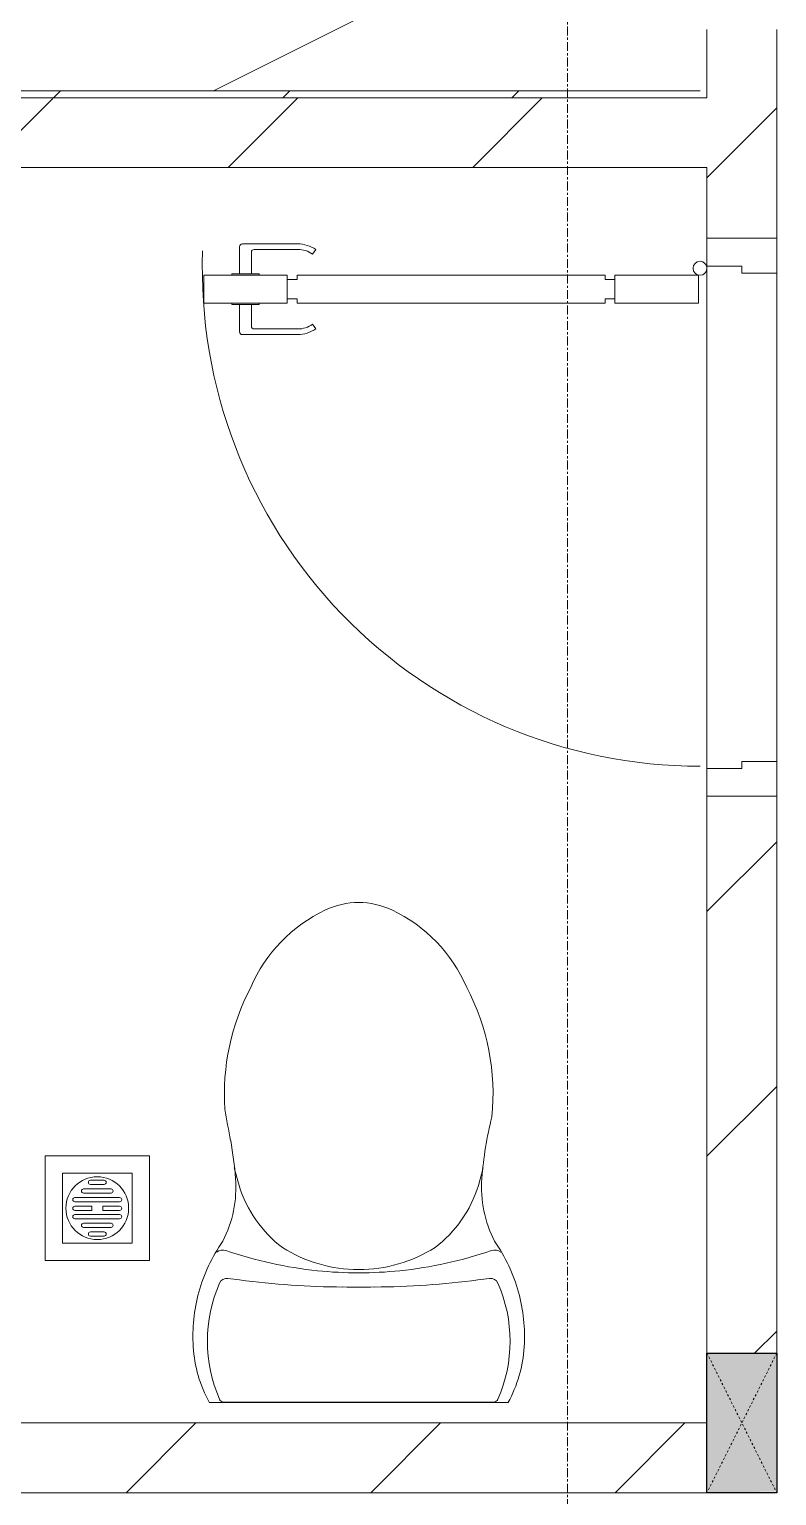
# Model space of a CAD drawing. Header units: millimetres. Extents: x 5121 to 246734, y -48180 to 129206.
# Drawn here: x 48080 to 49153, y 56633 to 58735 of the extents above; entities that cross this region are included whole.
import ezdxf

# ---------------------------------------------------------------- set-up
doc = ezdxf.new("R2010")
doc.units = ezdxf.units.MM
doc.linetypes.add('Dash', pattern=[6, 3, -3])
doc.linetypes.add('Grid Line', pattern=[22.225, 12.7, -3.175, 3.175, -3.175])
for name, color, linetype, lineweight in [('0-1', 7, 'Continuous', 5), ('A-DETL-GENF-1', 50, 'Continuous', 9), ('A-DOOR-1', 253, 'Continuous', 9), ('A-DOOR-2', 50, 'Continuous', 9), ('A-FLOR-1', 50, 'Continuous', 9), ('A-FLOR-PATT-1', 9, 'Continuous', 9), ('A-WALL-1', 250, 'Continuous', 18), ('A-WALL-2', 50, 'Continuous', 9), ('A-WALL-PATT-1', 9, 'Continuous', 9), ('A-WALL-PATT-2', 50, 'Continuous', 9), ('M-EQPM-1', 253, 'Continuous', 9), ('P-SANR-FIXT-1', 253, 'Continuous', 9), ('S-COLS-2', 10, 'Continuous', 25), ('S-COLS-3', 50, 'Continuous', 9), ('S-COLS-4', 253, 'Continuous', 9), ('S-COLS-HDLN-1', 50, 'Dash', 9), ('S-GRID-1', 1, 'Grid Line', 9)]:
    doc.layers.add(name, color=color, linetype=linetype, lineweight=lineweight)
pattern_1 = [(45, (0, 0), (-175.3625, 175.3625), [])]

# ---------------------------------------------------------------- blocks, each defined once
blk = doc.blocks.new('DOOR_CW_01 CANH MO-PANEL KINH - DIG_02-800x2200-CỬA NHÔM KÍNH-401063-TKCS_MB TỔNG THỂ TẦNG 1')
at = {"layer": 'A-DETL-GENF-1'}
for p, q in [((-347, -182), (-347, -62)), ((-347, -62), (-307, -62)), ((-307, -62), (-307, -182)), ((-307, -182), (-347, -182)), ((-341, -196), (-341, -182)), ((-341, -182), (-313, -182)), ((-313, -182), (-313, -196)), ((-347, -196), (-341, -196)), ((-347, -638), (-347, -196)), ((-307, -196), (-313, -196)), ((-307, -196), (-307, -638)), ((-383.9, -611.2), (-377.3, -615.8)), ((-270.1, -611.2), (-276.7, -615.8)), ((-392, -637), (-392, -716.5)), ((-384, -699.5), (-384, -637)), ((-347, -638), (-341, -638)), ((-341, -652), (-341, -638)), ((-307, -638), (-313, -638)), ((-313, -638), (-313, -652)), ((-270, -699.5), (-270, -637)), ((-262, -637), (-262, -716.5)), ((-307, -652), (-347, -652)), ((-347, -652), (-347, -772)), ((-313, -652), (-341, -652)), ((-307, -772), (-307, -652)), ((-349, -692.2), (-349, -731.8)), ((-347, -692.2), (-349, -692.2)), ((-347, -692.2), (-347, -731.8)), ((-307, -692.2), (-307, -731.8)), ((-307, -692.2), (-305, -692.2)), ((-305, -692.2), (-305, -731.8)), ((-349, -703.5), (-380, -703.5)), ((-305, -703.5), (-274, -703.5)), ((-349, -720.5), (-388, -720.5)), ((-349, -731.8), (-347, -731.8)), ((-305, -731.8), (-307, -731.8)), ((-305, -720.5), (-266, -720.5)), ((-347, -772), (-307, -772))]:
    blk.add_line(p, q, dxfattribs=at)
blk.add_circle((-357, -60), 10, dxfattribs=at)
for centre, radius, start, end in [((-357, -60), 714, 268, 0), ((-347, -637), 45, 145, 180), ((-347, -637), 37, 145, 180), ((-307, -637), 37, 0, 35), ((-307, -637), 45, 360, 35), ((-380, -699.5), 4, 180, 270), ((-274, -699.5), 4, 270, 0), ((-388, -716.5), 4, 180, 270), ((-266, -716.5), 4, 270, 0)]:
    blk.add_arc(centre, radius, start, end, dxfattribs=at)
at = {"layer": 'A-DOOR-2'}
for p, q in [((-400, -50), (-400, 50)), ((-400, 50), (-350, 50)), ((-350, 50), (-350, 0)), ((350, 0), (350, 50)), ((350, 50), (400, 50)), ((400, 50), (400, -50)), ((-360, 0), (-360, -50)), ((-350, 0), (-360, 0)), ((360, 0), (350, 0)), ((360, -50), (360, 0)), ((-360, -50), (-400, -50)), ((-357, -50), (-332, -50)), ((400, -50), (360, -50))]:
    blk.add_line(p, q, dxfattribs=at)
blk = doc.blocks.new('TOILET - TOILET-348229-TKCS_MB TỔNG THỂ TẦNG 1')
at = {"layer": 'P-SANR-FIXT-1'}
for p, q in [((214.2, -19.1), (-214.2, -19.1)), ((194, -19.9), (-194, -19.9)), ((-171.7, -330.3), (-178.6, -355.5)), ((171.7, -330.3), (178.6, -355.5))]:
    blk.add_line(p, q, dxfattribs=at)
for centre, radius, start, end in [((-46.1, -111.1), 191.6, 151.2809, 176.4513), ((-193.7, -26.4), 6.48, 92.3168, 156.2862), ((193.7, -26.4), 6.48, 23.7138, 87.6832), ((46.1, -111.1), 191.6, 3.5487, 28.7191), ((-9.8, -107.2), 207.3, 156.2862, 203.7138), ((9.8, -107.2), 207.3, 336.2862, 23.7138), ((1.9, -114.1), 239.7, 176.4513, 195.2961), ((-1.9, -114.1), 239.7, 344.7039, 3.5487), ((-4, -115.7), 233.6, 195.2961, 215.2147), ((-14.3, -1400.4), 1215.6, 90.3974, 97.407), ((0, -3462.8), 3278, 89.6026, 90.3974), ((14.3, -1400.4), 1215.6, 82.593, 89.6026), ((4, -115.7), 233.6, 324.7853, 344.7039), ((-189.1, -185.5), 11.7, 205.4105, 277.5788), ((0.6, -792.1), 586.9, 95.8322, 108.9927), ((178.9, -2951.3), 2778.4, 97.2351, 97.5788), ((0, -416), 206.1, 90, 122.0732), ((0, -786.7), 581.5, 84.1678, 95.8322), ((0, -416), 206.1, 57.9268, 90), ((-0.6, -792.1), 586.9, 71.0073, 84.1678), ((-178.9, -2951.3), 2778.4, 82.4212, 82.7649), ((189.1, -185.5), 11.7, 262.4212, 334.5895), ((-195, -224.1), 13.8, 230.6724, 288.9927), ((-343.5, -327.4), 167.3, 355.4559, 27.38), ((-0.4, -384), 179.5, 127.4036, 162.5964), ((0.4, -384), 179.5, 17.4036, 52.5964), ((343.5, -327.4), 167.3, 152.62, 184.5441), ((195, -224.1), 13.8, 251.0073, 309.3276), ((-719.2, -297.5), 544.3, 346.0536, 355.4559), ((719.2, -297.5), 544.3, 184.5441, 190.2879), ((-1948.3, -805.1), 2171.2, 9.681, 10.8949), ((137.1, -461.2), 329.8, 174.3487, 207.6878), ((-137.1, -461.2), 329.8, 332.3122, 3.6835), ((45.1, -528.6), 217.6, 203.2216, 244.7718), ((-45.1, -528.6), 217.6, 295.2282, 336.7784), ((0, -624.4), 111.7, 244.7718, 295.2282)]:
    blk.add_arc(centre, radius, start, end, dxfattribs=at)
blk = doc.blocks.new('THU NUOC - THU NUOC-V72-TKCS_MB TỔNG THỂ TẦNG 1')
at = {"layer": 'M-EQPM-1'}
for p, q in [((-66.3, 70.6), (-66.3, -79.4)), ((83.7, 70.6), (-66.3, 70.6)), ((83.7, -79.4), (83.7, 70.6)), ((58.7, 45.6), (-41.3, 45.6)), ((-41.3, 45.6), (-41.3, -54.4)), ((58.7, -54.4), (58.7, 45.6)), ((-11, 23.3), (28.5, 23.3)), ((-1.1, 35.6), (18.5, 35.6)), ((18.5, 29.6), (-1.1, 29.6)), ((-23.3, 10.8), (40.9, 10.8)), ((40.9, 4.8), (-23.3, 4.8)), ((28.5, 17.3), (-11, 17.3)), ((-23.3, -1.2), (0.7, -1.2)), ((0.7, -7.2), (-23.3, -7.2)), ((-23.3, -13.6), (40.9, -13.6)), ((40.9, -19.6), (-23.3, -19.6)), ((0.7, -1.2), (0.7, -7.2)), ((16.7, -1.2), (40.9, -1.2)), ((16.7, -7.2), (16.7, -1.2)), ((40.9, -7.2), (16.7, -7.2)), ((-11, -26.1), (28.5, -26.1)), ((28.5, -32.1), (-11, -32.1)), ((-1.1, -38.5), (18.5, -38.5)), ((-41.3, -54.4), (58.7, -54.4)), ((18.5, -44.5), (-1.1, -44.5)), ((-66.3, -79.4), (83.7, -79.4))]:
    blk.add_line(p, q, dxfattribs=at)
for centre, radius, start, end in [((8.7, -4.4), 45, 0, 180), ((8.7, -4.4), 45, 0, 180), ((-11, 20.3), 3, 90, 270), ((-1.1, 32.6), 3, 90, 270), ((18.5, 32.6), 3, 270, 90), ((28.5, 20.3), 3, 270, 90), ((-23.3, 7.8), 3, 90, 270), ((40.9, 7.8), 3, 270, 90), ((8.7, -4.4), 45, 180, 360), ((8.7, -4.4), 45, 180, 360), ((-23.3, -4.2), 3, 90, 270), ((-23.3, -16.6), 3, 90, 270), ((40.9, -4.2), 3, 270, 90), ((40.9, -16.6), 3, 270, 90), ((-11, -29.1), 3, 90, 270), ((-1.1, -41.5), 3, 90, 270), ((18.5, -41.5), 3, 270, 90), ((28.5, -29.1), 3, 270, 90)]:
    blk.add_arc(centre, radius, start, end, dxfattribs=at)
blk = doc.blocks.new('G1_SOF - BO TRU - 100x200-V75-TKCS_MB TỔNG THỂ TẦNG 1')
at = {"layer": 'S-COLS-3'}
blk.add_hatch(color=256, dxfattribs=at).paths.add_polyline_path([(-50, 0), (-49.6, -100), (50, -100), (50, 100), (-50, 98.4), (-50, 47)])
at = {"layer": 'S-COLS-2'}
for p, q in [((-50, 100), (50, 100)), ((-50, -100), (-50, 100)), ((50, 100), (50, -100)), ((50, -100), (-50, -100))]:
    blk.add_line(p, q, dxfattribs=at)
at = {"layer": 'S-COLS-HDLN-1'}
for p, q in [((50, -100), (-50, 100)), ((-50, -100), (50, 100))]:
    blk.add_line(p, q, dxfattribs=at)
blk = doc.blocks.new('NCV_TKTC_TANG 1_rvt-1-TKCS_MB TỔNG THỂ TẦNG 1')
at = {"layer": 'A-FLOR-PATT-1'}
h = blk.add_hatch(dxfattribs=at)
h.set_pattern_fill('FP_5', color=256, style=0, pattern_type=2)
h.set_pattern_definition([(0, (0, 0), (2519.68, 629.92), [103.937, -1785.823, 103.937, -1785.823, -10078.72]), (0, (0, 0), (2519.68, 629.92), [-3779.52, 103.937, -3675.583, 103.937, -1785.823, -4409.44]), (0, (0, 0), (2519.68, 629.92), [-9448.8, 103.937, -1155.903, 103.937, -3045.663]), (120, (944.9, 314.96), (-1805.3667, 1867.147), [103.937, -1785.823, 103.937, -11864.543]), (120, (944.9, 314.96), (-1805.3667, 1867.147), [-1993.697, -1785.823, 103.937, -3675.583, -6299.2]), (120, (944.9, 314.96), (-1805.3667, 1867.147), [-7559.04, 103.937, -1785.823, 103.937, -4305.503]), (120, (944.9, 314.96), (-1805.3667, 1867.147), [-9552.737, -1155.903, 103.937, -3045.663]), (240, (1259.84, 1574.8), (-714.3133, -2497.067), [103.937, -1785.823, 103.937, -11864.543]), (240, (1259.84, 1574.8), (-714.3133, -2497.067), [-1993.697, -1785.823, 103.937, -3675.583, -6299.2]), (240, (1259.84, 1574.8), (-714.3133, -2497.067), [-7559.04, 103.937, -1785.823, 103.937, -4305.503]), (240, (1259.84, 1574.8), (-714.3133, -2497.067), [-9552.737, -1155.903, 103.937, -3045.663])])
h.paths.add_polyline_path([(44752.6, 58636.9), (45552.6, 58636.9), (45552.6, 58646.9), (49052.6, 58646.9), (49052.6, 61626.9), (48312.4, 61626.9), (48312.4, 61176.6), (47862.4, 61176.6), (47860.7, 59675.3), (47854.6, 59649.6), (47847.5, 59632.5), (47829.8, 59609.5), (47806.8, 59591.8), (47780, 59580.7), (47751.3, 59576.9), (46323.8, 59576.9), (46295.1, 59580.7), (46268.3, 59591.8), (46245.3, 59609.5), (46227.6, 59632.5), (46216.5, 59659.3), (46212.7, 59688), (46212.7, 61176.6), (45762.7, 61176.6), (45762.6, 61501.9), (45212.6, 61501.9), (45212.6, 60051.9), (44662.6, 60051.9), (44662.6, 58646.9), (44752.6, 58646.9)])
h = blk.add_hatch(dxfattribs=at)
h.set_pattern_fill('FP_4', color=256, style=0, pattern_type=2)
h.set_pattern_definition([(216.87, (516.46, 1291.15), (3873.4454, 2582.3069), [645.575, -5810.175]), (206.565, (1291.15, 903.8), (-1291.1515, -1291.1492), [1443.55, -1443.55]), (198.435, (1291.15, 258.23), (-2582.2983, -1291.1527), [816.596, -3266.38])])
h.paths.add_polyline_path([(44752.6, 58636.9), (45552.6, 58636.9), (45552.6, 58646.9), (49052.6, 58646.9), (49052.6, 61626.9), (48312.4, 61626.9), (48312.4, 61176.6), (47862.4, 61176.6), (47860.7, 59675.3), (47854.6, 59649.6), (47847.5, 59632.5), (47829.8, 59609.5), (47806.8, 59591.8), (47780, 59580.7), (47751.3, 59576.9), (46323.8, 59576.9), (46295.1, 59580.7), (46268.3, 59591.8), (46245.3, 59609.5), (46227.6, 59632.5), (46216.5, 59659.3), (46212.7, 59688), (46212.7, 61176.6), (45762.7, 61176.6), (45762.6, 61501.9), (45212.6, 61501.9), (45212.6, 60051.9), (44662.6, 60051.9), (44662.6, 58646.9), (44752.6, 58646.9)])
at = {"layer": 'A-WALL-PATT-1'}
h = blk.add_hatch(dxfattribs=at)
h.set_pattern_fill('FP_2', color=256, style=0, pattern_type=2)
h.set_pattern_definition(pattern_1)
h.paths.add_polyline_path([(49063.7, 56836.9), (49152.6, 56836.9), (49152.6, 57635.3), (49052.6, 57635.3), (49052.6, 56836.9)])
h.paths.add_polyline_path([(49102.6, 58435.3), (49152.6, 58435.3), (49152.6, 58734.9), (49052.6, 58734.9), (49052.6, 58435.3)])
h.paths.add_polyline_path([(49152.6, 59634.9), (49152.6, 59936.9), (49052.6, 59936.9), (49052.6, 59634.9), (49102.6, 59634.9)])
h.paths.add_polyline_path([(49052.6, 60136.9), (49152.6, 60136.9), (49150.6, 61636.9), (49052.6, 61636.9), (49052.6, 61300.1)])
h = blk.add_hatch(dxfattribs=at)
h.set_pattern_fill('FP_2', color=256, style=0, pattern_type=2)
h.set_pattern_definition(pattern_1)
h.paths.add_polyline_path([(48335.8, 58536.9), (49052.6, 58536.9), (49052.6, 58636.9), (47102.6, 58634.9), (47102.6, 58536.9), (47553.3, 58536.9)])
h = blk.add_hatch(dxfattribs=at)
h.set_pattern_fill('FP_2', color=256, style=0, pattern_type=2)
h.set_pattern_definition(pattern_1)
h.paths.add_polyline_path([(48852.6, 56636.9), (49052.6, 56636.9), (49052.6, 56736.9), (46752.6, 56736.9), (46752.6, 56636.9), (48335.8, 56636.9)])
h.paths.add_polyline_path([(46652.6, 56636.9), (46652.6, 56736.9), (44652.6, 56734.3), (44652.6, 56636.9), (46483.7, 56636.9)])
at = {"layer": 'A-WALL-PATT-2'}
h = blk.add_hatch(dxfattribs=at)
h.set_pattern_fill('FP_10', color=256, style=0, pattern_type=2)
h.set_pattern_definition([(45, (0, 0), (-164.4023, 164.4023), [])])
h.paths.add_polyline_path([(46652.6, 58636.9), (49052.6, 58636.9), (49052.6, 58646.9), (45552.6, 58646.9), (45552.6, 58636.9), (45866.4, 58636.9)])
h.paths.add_polyline_path([(44652.6, 58636.9), (44752.6, 58636.9), (44752.6, 58646.9), (44652.6, 58646.9)])
at = {"layer": 'A-FLOR-1'}
for p, q in [((49052.6, 58395.3), (49052.6, 57675.3)), ((49152.6, 58385.3), (49152.6, 57685.3)), ((49152.6, 57685.3), (49152.6, 58385.3))]:
    blk.add_line(p, q, dxfattribs=at)
at = {"layer": 'A-WALL-1'}
for p, q in [((49042.6, 58646.9), (45552.6, 58646.9)), ((46652.6, 58636.9), (49052.6, 58636.9)), ((49052.6, 58636.9), (47102.6, 58636.9)), ((49052.6, 58646.9), (49052.6, 58636.9)), ((49052.6, 58636.9), (49052.6, 58646.9)), ((47102.6, 58536.9), (49052.6, 58536.9)), ((49052.6, 58536.9), (49052.6, 58526.9)), ((49052.6, 56736.9), (46752.6, 56736.9)), ((46752.6, 56636.9), (49052.6, 56636.9))]:
    blk.add_line(p, q, dxfattribs=at)
at = {"layer": 'A-WALL-2'}
for p, q in [((49052.6, 58734.9), (49052.6, 58646.9)), ((49152.6, 58435.3), (49152.6, 58734.9)), ((49052.6, 58526.9), (49052.6, 58435.3)), ((49152.6, 58385.3), (49152.6, 57685.3)), ((49052.6, 57635.3), (49052.6, 56836.9)), ((49152.6, 56836.9), (49152.6, 57635.3))]:
    blk.add_line(p, q, dxfattribs=at)
at = {"layer": 'A-DOOR-1', "rotation": 270.0000000000009}
blk.add_blockref('DOOR_CW_01 CANH MO-PANEL KINH - DIG_02-800x2200-CỬA NHÔM KÍNH-401063-TKCS_MB TỔNG THỂ TẦNG 1', (49102.6, 58035.3), dxfattribs=at)
at = {"layer": 'M-EQPM-1', "rotation": 180}
blk.add_blockref('THU NUOC - THU NUOC-V72-TKCS_MB TỔNG THỂ TẦNG 1', (48186.7, 57040.4), dxfattribs=at)
at = {"layer": 'P-SANR-FIXT-1', "rotation": 180}
blk.add_blockref('TOILET - TOILET-348229-TKCS_MB TỔNG THỂ TẦNG 1', (48553, 56746.9), dxfattribs=at)
at = {"layer": 'S-COLS-4', "rotation": 180}
blk.add_blockref('G1_SOF - BO TRU - 100x200-V75-TKCS_MB TỔNG THỂ TẦNG 1', (49102.6, 56736.9), dxfattribs=at)

msp = doc.modelspace()

# ---------------------------------------------------------------- linework, layer by layer
at = {"layer": 'S-GRID-1'}
msp.add_line((48852.6, 23210.6), (48852.6, 78232.7), dxfattribs=at)

# ---------------------------------------------------------------- block references
at = {"layer": '0-1'}
msp.add_blockref('NCV_TKTC_TANG 1_rvt-1-TKCS_MB TỔNG THỂ TẦNG 1', (0, 0), dxfattribs=at)

doc.saveas('drawing.dxf')
